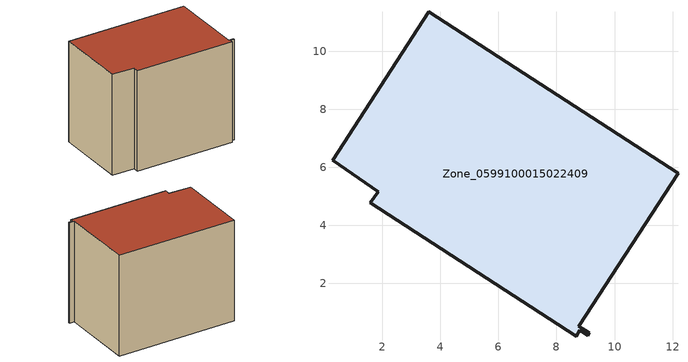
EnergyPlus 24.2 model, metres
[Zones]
Zone_0599100015022409
 floor ground (C_G): 8.8,0.39 8.69,0.17 1.59,4.77 1.87,5.15 0.28,6.23 3.6,11.36 12.19,5.8 8.77,0.53 9.14,0.3 9.08,0.2 z0.99
 wall outside (C_F): 0.28,6.23 1.87,5.15 1.59,4.77 8.69,0.17 8.8,0.39 9.08,0.2 9.14,0.3 8.77,0.53 12.19,5.8 3.6,11.36 0.28,6.23 z0.99:9.62
 roof outside (C_R): 8.69,0.17 8.8,0.39 9.08,0.2 9.14,0.3 8.77,0.53 12.19,5.8 3.6,11.36 0.28,6.23 1.87,5.15 1.59,4.77 z9.62
[BUILDING]
Pand.0599100015022409: North Axis=0; Terrain=City; Loads Convergence Tolerance Value=0.04; Temperature Convergence Tolerance Value=0.4; Solar Distribution=FullExterior; Maximum Number of Warmup Days=25; Minimum Number of Warmup Days=1
[Site:Location]
Rotterdam.The.Hague.AP_ZH_NLD Design_Conditions: Latitude=51.96; Longitude=4.45; Time Zone=1; Elevation=-4.5
[SITE:GROUNDTEMPERATURE:BUILDINGSURFACE]
18, 18, 18, 18, 18, 18, 18, 18, 18, 18, 18, 18
[MATERIAL] Thermal Absorptance=0.9; Solar Absorptance=0.7; Visible Absorptance=0.7
Name | Roughness | Thickness | Conductivity | Density | Specific Heat
G.TC.2006-2014 | MediumSmooth | 0.15 | 0.06 | 540 | 1210
F.TC.2006-2014 | Rough | 0.3 | 0.12 | 1920 | 840
R.TC.2006-2014 | MediumRough | 0.2 | 0.08 | 1500 | 1000
[CONSTRUCTION]
C_G: G.TC.2006-2014
C_F: F.TC.2006-2014
C_R: R.TC.2006-2014
[ZONE]
Zone_0599100015022409: Type=1; Multiplier=1; Ceiling Height=Autocalculate; Volume=Autocalculate; Floor Area=autocalculate; Part of Total Floor Area=Yes
[ZONEINFILTRATION:DESIGNFLOWRATE]
Infil_Zone_0599100015022409: Zone or ZoneList or Space or SpaceList=Zone_0599100015022409; Schedule=AlwaysOn; Design Flow Rate Calculation Method=Flow/Area; Flow Rate per Floor Area=0.0015; Constant Term Coefficient=1; Temperature Term Coefficient=0; Velocity Term Coefficient=0; Velocity Squared Term Coefficient=0
[HVACTEMPLATE:ZONE:IDEALLOADSAIRSYSTEM]
Zone_0599100015022409: Maximum Heating Supply Air Temperature=50; Minimum Cooling Supply Air Temperature=13; Maximum Heating Supply Air Humidity Ratio=0.0156; Minimum Cooling Supply Air Humidity Ratio=0.0077; Heating Limit=NoLimit; Cooling Limit=NoLimit; Dehumidification Control Type=ConstantSensibleHeatRatio; Cooling Sensible Heat Ratio=0.7; Dehumidification Setpoint=60; Humidification Control Type=None; Humidification Setpoint=30; Outdoor Air Method=None; Outdoor Air Flow Rate per Person=0.00944; Outdoor Air Flow Rate per Zone Floor Area=0; Outdoor Air Flow Rate per Zone=0; Demand Controlled Ventilation Type=None; Outdoor Air Economizer Type=NoEconomizer; Heat Recovery Type=None; Sensible Heat Recovery Effectiveness=0.7; Latent Heat Recovery Effectiveness=0.65
[ZONECONTROL:THERMOSTAT]
ThermostatControl_Zone_0599100015022409: Zone or ZoneList=Zone_0599100015022409; Control Type Schedule=DualSetpointControlType; Control 1=Thermostat_Zone_0599100015022409; Temperature Difference Between Cutout And Setpoint=0
[THERMOSTATSETPOINT:DUALSETPOINT]
Thermostat_Zone_0599100015022409: Heating Setpoint Temperature Schedule=HeatingSetpoint_Zone_0599100015022409; Cooling Setpoint Temperature Schedule=CoolingSetpoint_Zone_0599100015022409
[SCHEDULE:COMPACT]
HeatingSetpoint_Zone_0599100015022409: Through: 12/31, For: AllDays, Until: 24:00, 21
CoolingSetpoint_Zone_0599100015022409: Through: 12/31, For: AllDays, Until: 24:00, 24
DualSetpointControlType: Through: 12/31, For: AllDays, Until: 24:00, 4
AlwaysOn: Through: 12/31, For: AllDays, Until: 24:00, 1
